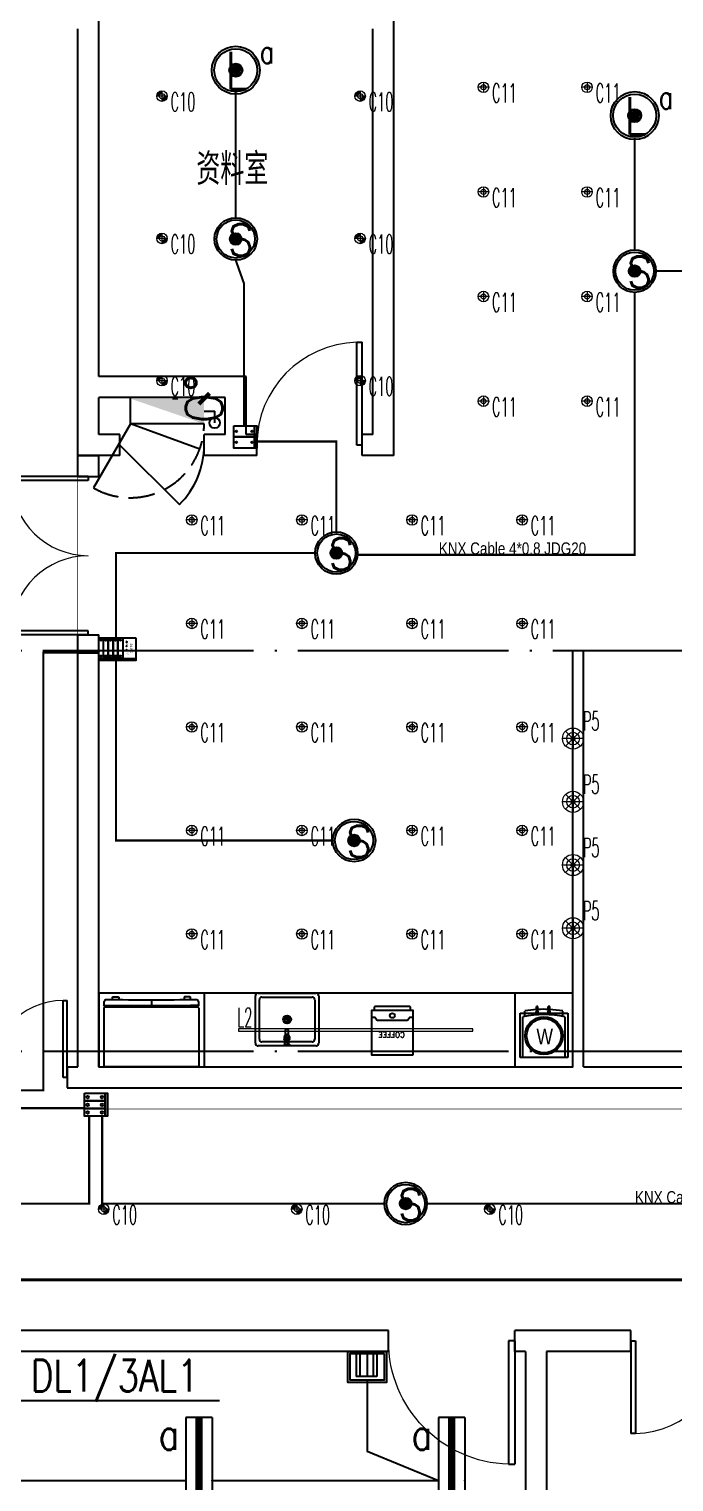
# Model space of a CAD drawing. Extents: x -621157 to 1764546, y -106808 to 741893.
# Drawn here: x 382012 to 388133, y 225912 to 239696 of the extents above; entities that cross this region are included whole.
import ezdxf
from ezdxf.enums import TextEntityAlignment as Align

# ---------------------------------------------------------------- set-up
doc = ezdxf.new("R2010")
doc.units = 0
doc.header["$LTSCALE"] = 1000
doc.header["$MEASUREMENT"] = 0
for name, pattern in [('XREF-A-101-平面图_t3$0$__DASH', [0.35, 0.25, -0.1]), ('XREF-A-101-平面图_t3$0$DASH', [0.35, 0.25, -0.1]), ('XREF-A-101-平面图_t3$0$DOTE', [2.42, 2, -0.2, 0.02, -0.2])]:
    doc.linetypes.add(name, pattern=pattern)
for name, color, linetype in [('0-底图', 7, 'Continuous'), ('abb-light', 7, 'Continuous'), ('EQUIP-照明', 3, 'Continuous'), ('KNX line', 3, 'Continuous'), ('L_ELEM', 40, 'Continuous'), ('OPPLE数据总线', 4, 'Continuous'), ('OPPLE智控', 6, 'Continuous'), ('push-button(abb)', 1, 'Continuous'), ('SIG_TEXT', 2, 'Continuous'), ('WIRE-控制', 6, 'Continuous'), ('WIRE-照明', 4, 'Continuous'), ('XREF-A-101-平面图_t3$0$A-DOTE', 8, 'Continuous'), ('XREF-A-101-平面图_t3$0$A-ROOM-CH', 8, 'Continuous'), ('XREF-A-101-平面图_t3$0$A-WALL', 8, 'Continuous'), ('XREF-A-101-平面图_t3$0$A-WINDOW', 8, 'Continuous'), ('XREF-A-101-平面图_t3$0$F-L-INF', 8, 'Continuous'), ('XREF-A-101-平面图_t3$0$I-WALL-GYPSUM', 8, 'Continuous'), ('XREF-A-101-平面图_t3$0$P-EQUIPMENT', 8, 'Continuous'), ('XREF-A-101-平面图_t3$0$水-尺寸', 8, 'Continuous'), ('控制系统', 6, 'Continuous')]:
    doc.layers.add(name, color=color, linetype=linetype)
doc.layers.add('LIGHT-INF', color=6, linetype='Continuous', lineweight=0)
doc.layers.add('弱电设备层', color=1, linetype='Continuous', lineweight=9)
doc.styles.add('_TEL_DIM', font='SIMPLEX', dxfattribs={"width": 0.8, "height": 3.5, "bigfont": 'HZTXT'})
doc.styles.add('arch_dim', font='arial.ttf', dxfattribs={"width": 0.8})
doc.styles.add('DIM_FONT', font='ROMANS', dxfattribs={"width": 0.8, "bigfont": 'HZDXC'})
doc.styles.add('INF DIM', font='SIMPLEX.SHX', dxfattribs={"width": 0.7, "bigfont": 'hztxt.shx'})
doc.styles.add('SC-25', font='simfang.ttf', dxfattribs={"height": 90})
doc.styles.get("Standard").update_dxf_attribs({"font": 'romans.shx', "bigfont": 'HZDXC.SHX'})
doc.styles.add('XREF-A-101-平面图_t3$0$-HZDXCROMANS', font='ROMANS.shx', dxfattribs={"bigfont": 'HZDXC.shx'})
doc.styles.add('XREF-A-101-平面图_t3$0$69F Layout plan$0$Standard', font='arial.ttf', dxfattribs={"width": 0.8})
doc.styles.add('XREF-A-101-平面图_t3$0$ROMANS', font='romans.shx')
doc.linetypes.add('Ground', pattern='A,0.75,-0.125,[135,sr.shx,S=0.1,R=0,X=-0.15,Y=0],0.125,-0.125', length=1.125)
doc.linetypes.add('LED', pattern='A,6,-3.5,["LED",Standard,S=2.54,R=0,X=-2.54,Y=-1.27],-4.8', length=14.3)
doc.dimstyles.get("Standard").update_dxf_attribs({"dimscale": 100, "dimtxt": 3.5, "dimasz": 1, "dimexe": 2.5, "dimexo": 3, "dimgap": 1.5, "dimtad": 1, "dimdec": 0, "dimzin": 0, "dimdsep": 46, "dimtxsty": 'Standard', "dimblk": 'ARCHTICK', "dimcen": 0.09, "dimadec": 0, "dimazin": 0, "dimtfac": 1, "dimtdec": 0, "dimtix": 1, "dimtmove": 2, "dimatfit": 3, "dimfxl": 0, "dimtolj": 1, "dimtzin": 0, "dimarcsym": 0})

# ---------------------------------------------------------------- blocks, each defined once
blk = doc.blocks.new('XREF-A-101-平面图_t3$0$ROOM')
at = {"layer": 'XREF-A-101-平面图_t3$0$A-ROOM-CH', "style": 'XREF-A-101-平面图_t3$0$-HZDXCROMANS', "width": 0.6}
for tag, p in [('中文房间名称', (0, -1000)), ('英文房间名称', (0, -1500))]:
    blk.add_attdef(tag, text='', height=300, dxfattribs=at).set_placement(p, align=Align.CENTER)
blk = doc.blocks.new('XREF-A-101-平面图_t3$0$轴网(3)')
at = {"layer": 'XREF-A-101-平面图_t3$0$A-DOTE', "linetype": 'XREF-A-101-平面图_t3$0$DOTE'}
for p, q in [((-3300, 33800), (69800, 33800)), ((-3300, 30000), (69800, 30000))]:
    blk.add_line(p, q, dxfattribs=at)
blk = doc.blocks.new('_ArchTick')
at = {"color": 0, "linetype": 'ByBlock', "const_width": 0.4}
blk.add_lwpolyline([(-0.5, -0.5), (0.5, 0.5)], dxfattribs=at)
blk = doc.blocks.new('*D25423')
at = {"layer": 'Defpoints', "color": 0}
blk.add_point((0, 0), dxfattribs=at)
blk.add_point((0, 0), dxfattribs=at)
blk.add_point((0, 0), dxfattribs=at)
blk.add_point((0, 0), dxfattribs=at)
at = {"layer": 'XREF-A-101-平面图_t3$0$水-尺寸', "color": 0, "linetype": 'ByBlock', "lineweight": -2}
blk.add_line((0, 300), (0, 250), dxfattribs=at)
blk.add_line((0, 300), (0, 250), dxfattribs=at)
blk.add_arc((0, 0), 0, 180, 180, dxfattribs=at)
at = {"layer": 'XREF-A-101-平面图_t3$0$水-尺寸', "color": 0, "linetype": 'ByBlock', "lineweight": -2, "xscale": 100, "yscale": 100, "zscale": 100}
for rotation in [90, 90.00000000000001]:
    blk.add_blockref('_ArchTick', (0, 0), dxfattribs=dict(at, rotation=rotation))
at = {"layer": 'XREF-A-101-平面图_t3$0$水-尺寸', "color": 0, "insert": (0, 0), "char_height": 350, "attachment_point": 5}
blk.add_mtext('\\A1;0%%d', dxfattribs=at)
blk = doc.blocks.new('XREF-A-101-平面图_t3$0$coffeemachine_PL-01')
blk.add_lwpolyline([(-195, 426), (195, 426), (195, 0), (-195, 0)], close=True)
at = {"color": 8}
blk.add_lwpolyline([(195, 64), (165, 64), (144, 93), (0, 93), (-144, 93), (-165, 64), (-195, 64)], dxfattribs=at)
blk.add_lwpolyline([(-172, 0), (-172, -26, 0.414214), (-162, -36), (162, -36, 0.414214), (172, -26), (172, 0)], format="xyb", dxfattribs=at)
blk.add_circle((0, 50), 22.5)
at = {"insert": (7, 233), "char_height": 50, "width": 870.54, "attachment_point": 5, "style": 'XREF-A-101-平面图_t3$0$ROMANS'}
blk.add_mtext('COFFEE', dxfattribs=at)
blk = doc.blocks.new('XREF-A-101-平面图_t3$0$A$C2C206FAC')
for p, q in [((0, 485), (400, 485)), ((0, 485), (0, 98)), ((400, 485), (400, 98)), ((20, 94), (20, 44)), ((148, 50), (145, 0)), ((145, 0), (160, 0)), ((148, 50), (150, 50)), ((155, 50), (157, 50)), ((157, 50), (160, 0)), ((260, 50), (257, 0)), ((257, 0), (272, 0)), ((260, 50), (262, 50)), ((267, 50), (269, 50)), ((269, 50), (272, 0)), ((380, 94), (380, 44))]:
    blk.add_line(p, q)
for centre, radius in [((200, 278), 179), ((200, 278), 164), ((153, 50), 2.6), ((265, 50), 2.6)]:
    blk.add_circle(centre, radius)
for centre, radius, start, end in [((200, 1084), 1006, 258.547, 281.4897), ((200, 1084), 1056, 260.1999, 267.1079), ((152, 54), 10.9, 296.6275, 243.5797), ((200, 1084), 1056, 267.7307, 273.2177), ((265, 54), 10.9, 296.6275, 243.5797), ((200, 1084), 1056, 273.8352, 279.8368)]:
    blk.add_arc(centre, radius, start, end)
at = {"insert": (1123, 210), "char_height": 150, "width": 1952.54, "attachment_point": 1, "rotation": 180, "style": 'XREF-A-101-平面图_t3$0$69F Layout plan$0$Standard'}
blk.add_mtext('\\pxi5.6747;W', dxfattribs=at)
blk = doc.blocks.new('XREF-A-101-平面图_t3$0$yuouioui')
at = {"linetype": 'XREF-A-101-平面图_t3$0$__DASH', "ltscale": 1000}
blk.add_lwpolyline([(300666, 20452), (301087, 20452), (301087, 20000), (300666, 20000)], close=True, dxfattribs=at)
at = {"linetype": 'XREF-A-101-平面图_t3$0$__DASH', "ltscale": 1000, "rotation": 89.98165643611132}
blk.add_blockref('XREF-A-101-平面图_t3$0$A$C2C206FAC', (301151, 20026), dxfattribs=at)
blk = doc.blocks.new('XREF-A-101-平面图_t3$0$Reflesh-900')
for p, q in [((450, 53), (-450, 53)), ((-450, 53), (-370, 53)), ((0, 0), (0, 53))]:
    blk.add_line(p, q)
for points in [[(-430, 64, -0.414214), (-450, 84), (-450, 634), (450, 634), (450, 84, -0.414214), (430, 64)], [(435, -1, 0.368203), (451, 19), (451, 53), (-449, 53), (-449, 19, 0.368203), (-432, -1, -0.001541)]]:
    blk.add_lwpolyline(points, format="xyb", close=True)
for points in [[(-370, -3), (-370, -24, 0.414214), (-365, -29), (-315, -29, 0.414214), (-310, -24), (-310, 0)], [(370, -3), (370, -24, -0.414214), (365, -29), (315, -29, -0.414214), (310, -24), (310, 0)]]:
    blk.add_lwpolyline(points, format="xyb")
blk = doc.blocks.new('XREF-A-101-平面图_t3$0$WashBasin')
at = {"color": 8}
for p, q in [((272, 500), (272, 495)), ((272, 495), (285, 486)), ((272, 495), (302, 495)), ((285, 486), (285, 464)), ((285, 486), (302, 486)), ((285, 454), (285, 440)), ((332, 495), (302, 495)), ((320, 486), (302, 486)), ((332, 495), (320, 486)), ((320, 486), (320, 464)), ((320, 454), (320, 440)), ((332, 500), (332, 495)), ((275, 250), (325, 250)), ((300, 225), (300, 275))]:
    blk.add_line(p, q, dxfattribs=at)
for points in [[(0, 25), (0, 475)], [(25, 500), (575, 500)], [(600, 475), (600, 25)], [(575, 0), (25, 0)]]:
    blk.add_lwpolyline(points)
for points in [[(38, 63), (38, 438)], [(63, 463), (538, 463)], [(563, 438), (563, 63)], [(538, 38), (63, 38)]]:
    blk.add_lwpolyline(points, dxfattribs=at)
for points in [[(302, 464), (285, 464, 1), (285, 454), (302, 454)], [(302, 464), (320, 464, -1), (320, 454), (302, 454)], [(316, 397), (316, 355, -1), (289, 355), (289, 397)]]:
    blk.add_lwpolyline(points, format="xyb", dxfattribs=at)
for centre, radius in [((302, 423), 4.51), ((300, 250), 37.5), ((300, 250), 25)]:
    blk.add_circle(centre, radius, dxfattribs=at)
for centre, start, end in [((22, 478), 81.8699, 188.1301), ((578, 478), 351.8699, 98.1301), ((22, 22), 171.8699, 278.1301), ((578, 22), 261.8699, 8.1301)]:
    blk.add_arc(centre, 22.1, start, end)
for centre, radius, start, end in [((59, 441), 22.1, 81.8699, 188.1301), ((280, 434), 6.65, 75.1582, 220.8774), ((334, 480), 77.3, 220.8774, 232.5424), ((302, 420), 26.9, 162.3089, 257.9711), ((308, 539), 102, 255.1582, 266.5866), ((302, 420), 26.9, 47.1315, 132.7667), ((277, 406), 15.5, 3.2094, 52.5424), ((296, 539), 102, 273.4134, 284.8418), ((302, 420), 26.9, 282.4857, 17.3853), ((327, 406), 15.5, 127.4576, 176.7906), ((270, 480), 77.3, 307.4576, 319.1226), ((324, 434), 6.65, 319.1226, 104.8418), ((541, 441), 22.1, 351.8699, 98.1301), ((335, 410), 42.5, 183.2094, 198.0112), ((302, 399), 7.35, 198.0112, 271.9664), ((302, 399), 7.35, 268.0336, 341.9888), ((269, 410), 42.5, 341.9888, 356.7906), ((59, 59), 22.1, 171.8699, 278.1301), ((541, 59), 22.1, 261.8699, 8.1301)]:
    blk.add_arc(centre, radius, start, end, dxfattribs=at)
blk = doc.blocks.new('XREF-A-101-平面图_t3$0$G$CD62491EA')
at = {"layer": 'XREF-A-101-平面图_t3$0$F-L-INF', "ltscale": 0.15}
for points in [[(0, 700), (0, 0), (4500, 0), (4500, 700)], [(3950, 0), (4500, 0), (4500, 700), (3950, 700)]]:
    blk.add_lwpolyline(points, close=True, dxfattribs=at)
blk.add_lwpolyline([(1000, 700), (1000, 0)], dxfattribs=at)
for name, p, rotation in [('XREF-A-101-平面图_t3$0$WashBasin', (2087, 700), 180), ('XREF-A-101-平面图_t3$0$Reflesh-900', (500, 634), 180), ('XREF-A-101-平面图_t3$0$coffeemachine_PL-01', (2786, 537), 180), ('XREF-A-101-平面图_t3$0$yuouioui', (24451, -300577), 90)]:
    blk.add_blockref(name, p, dxfattribs=dict(at, rotation=rotation))
blk = doc.blocks.new('XREF-A-101-平面图_t3$0$DOOR2DLIB$SYSLIB$00000108')
at = {"color": 0}
for p, q in [((-0.5, 0), (-0.5, 0.4875)), ((-0.475, 0.4875), (-0.5, 0.4875)), ((-0.475, 0), (-0.475, 0.4875)), ((0.475, 0), (0.475, 0.4875)), ((0.475, 0.4875), (0.5, 0.4875)), ((0.5, 0), (0.5, 0.4875)), ((-0.5, 0), (-0.475, 0)), ((0.5, 0), (0.475, 0))]:
    blk.add_line(p, q, dxfattribs=at)
at = {"color": 0, "lineweight": 13}
for centre, start, end in [((-0.4875, 0), 0, 88.53072), ((0.4875, 0), 91.46928, 180)]:
    blk.add_arc(centre, 0.4875, start, end, dxfattribs=at)
blk = doc.blocks.new('XREF-A-101-平面图_t3$0$DOOR2DLIB$SYSLIB$00000107')
at = {"color": 0}
for p, q in [((0.45, 0.975), (0.5, 0.975)), ((0.45, 0), (0.45, 0.975)), ((0.5, 0), (0.5, 0.975)), ((0.5, 0), (0.45, 0))]:
    blk.add_line(p, q, dxfattribs=at)
at = {"color": 0, "lineweight": 13}
blk.add_arc((0.475, 0), 0.975, 91.4693, 180, dxfattribs=at)
blk = doc.blocks.new('XREF-A-101-平面图_t3$0$DOOR2DLIB$SYSLIB$00000101')
at = {"color": 0}
blk.add_line((0.5, 0), (-0.207, 0.707), dxfattribs=at)
blk.add_arc((0.5, 0), 1, 135, 180, dxfattribs=at)
blk = doc.blocks.new('G$C3816A8C5')
at = {"layer": '弱电设备层', "lineweight": -3}
for p, q in [((-114, 25), (-114, 298)), ((-114, 298), (129, 298)), ((-72, 25), (-72, 298)), ((1, 25), (1, 298)), ((87, 25), (87, 298)), ((129, 25), (129, 298))]:
    blk.add_line(p, q, dxfattribs=at)
for points in [[(-228, 0), (-228, 368), (228, 368), (228, 0)], [(-200, 25), (-200, 341), (202, 341), (202, 25)]]:
    blk.add_lwpolyline(points, close=True, dxfattribs=at)
blk = doc.blocks.new('$equip_U$00000103(3T96GD2-PC)')
for p, q in [((-1.2, 0.25), (1.2, 0.25)), ((-1.2, 0.25), (-1.2, -0.25)), ((1.2, 0.25), (1.2, -0.25)), ((-1.2, -0.25), (1.2, -0.25))]:
    blk.add_line(p, q)
at = {"const_width": 0.14}
blk.add_lwpolyline([(-1.2, 0), (1.2, 0)], dxfattribs=at)
for p in [(-1.2, 0), (0, 0.25), (1.2, 0), (0, -0.25)]:
    blk.add_point(p)
at = {"color": 7, "style": '_TEL_DIM', "flags": 1}
for tag in ['A', 'REMARK']:
    blk.add_attdef(tag, text='', height=0.00002, dxfattribs=at).set_placement((0, 0), align=Align.MIDDLE_CENTER)
blk = doc.blocks.new('$equip_U$00000113(3T96GD2-PC)')
blk.add_blockref('$equip_U$00000103(3T96GD2-PC)', (0, 0))
at = {"color": 7, "style": '_TEL_DIM', "flags": 1}
for tag in ['A', 'REMARK']:
    blk.add_attdef(tag, text='', height=0.00002, dxfattribs=at).set_placement((0, 0), align=Align.MIDDLE_CENTER)
blk = doc.blocks.new('$equip_U$00000128(7WHLKQ2-PC)')
blk.add_blockref('$equip_U$00000113(3T96GD2-PC)', (0, 0))
at = {"color": 7, "style": '_TEL_DIM', "flags": 1}
blk.add_attdef('A', text='', height=0.00002, dxfattribs=at).set_placement((0, 0), align=Align.MIDDLE_CENTER)
blk = doc.blocks.new('A$C73fae208')
for points in [[(100, 0), (-100, 0)], [(-71, 71), (71, -71)], [(71, 71), (-71, -71)], [(0, 100), (0, -100)]]:
    blk.add_lwpolyline(points)
for radius in [100, 60, 20]:
    blk.add_circle((0, 0), radius)
at = {"style": 'INF DIM', "width": 0.5}
blk.add_text('P5', height=180, dxfattribs=at).set_placement((93, 76))
blk = doc.blocks.new('A$C8937094a')
at = {"color": 8}
for points in [[(50, 0), (-50, 0)], [(0, 50), (0, -50)]]:
    blk.add_lwpolyline(points, dxfattribs=at)
blk.add_circle((0, 0), 50)
blk.add_circle((0, 0), 24.5, dxfattribs=at)
at = {"style": 'INF DIM', "width": 0.5}
blk.add_text('C11', height=180, dxfattribs=at).set_placement((81, -144))
blk = doc.blocks.new('*U24686')
h = blk.add_hatch(color=8)
h.dxf.hatch_style = 1
h.paths.add_polyline_path([(-50, 0), (-24, 0, -0.414214), (0, 24), (0, 50, 0.414214)])
h.paths.add_polyline_path([(0, -24), (0, -50, 0.414214), (50, 0), (24, 0, -0.414214)])
at = {"color": 8}
for points in [[(50, 0), (-50, 0)], [(0, 50), (0, -50)]]:
    blk.add_lwpolyline(points, dxfattribs=at)
blk.add_circle((0, 0), 50)
blk.add_circle((0, 0), 24.5, dxfattribs=at)
at = {"style": 'INF DIM', "width": 0.5}
blk.add_text('C10', height=180, dxfattribs=at).set_placement((81, -144))
blk = doc.blocks.new('G$CB0A4FAF5')
at = {"layer": 'LIGHT-INF', "color": 6, "linetype": 'LED', "ltscale": 0.05, "const_width": 5}
for points in [[(11550, -10150), (11550, -300)], [(5600, -10200), (9150, -10200), (9150, -10550), (57750, -10550), (57750, -10200), (62600, -10200), (62600, -4500)]]:
    blk.add_lwpolyline(points, dxfattribs=at)
at = {"layer": 'LIGHT-INF', "color": 6}
blk.add_lwpolyline([(13075, -9790), (13075, -9810), (15300, -9810), (15300, -9790)], close=True, dxfattribs=at)
for name, p in [('A$C8937094a', (15401, -856)), ('A$C8937094a', (16384, -856)), ('*U24686', (12350, -940)), ('*U24686', (14230, -940)), ('A$C8937094a', (15401, -1849)), ('A$C8937094a', (16384, -1849)), ('*U24686', (12350, -2290)), ('*U24686', (14230, -2290)), ('A$C8937094a', (15401, -2841)), ('A$C8937094a', (16384, -2841)), ('*U24686', (12350, -3640)), ('*U24686', (14230, -3640)), ('A$C8937094a', (15401, -3834)), ('A$C8937094a', (16384, -3834)), ('A$C8937094a', (12633, -4961)), ('A$C8937094a', (13678, -4961)), ('A$C8937094a', (14723, -4961)), ('A$C8937094a', (15768, -4961)), ('A$C8937094a', (12633, -5943)), ('A$C8937094a', (13678, -5943)), ('A$C8937094a', (14723, -5943)), ('A$C8937094a', (15768, -5943)), ('A$C8937094a', (12633, -6925)), ('A$C8937094a', (13678, -6925)), ('A$C8937094a', (14723, -6925)), ('A$C8937094a', (15768, -6925)), ('A$C73fae208', (16251, -7035)), ('A$C73fae208', (16251, -7635)), ('A$C8937094a', (12633, -7907)), ('A$C8937094a', (13678, -7907)), ('A$C8937094a', (14723, -7907)), ('A$C8937094a', (15768, -7907)), ('A$C73fae208', (16251, -8235)), ('A$C73fae208', (16251, -8835)), ('A$C8937094a', (12633, -8889)), ('A$C8937094a', (13678, -8889)), ('A$C8937094a', (14723, -8889)), ('A$C8937094a', (15768, -8889)), ('*U24686', (11797, -11500)), ('*U24686', (13629, -11500)), ('*U24686', (15461, -11500))]:
    blk.add_blockref(name, p, dxfattribs=at)
at = {"layer": 'LIGHT-INF', "color": 6, "style": 'INF DIM', "width": 0.5}
blk.add_text('L2', height=180, dxfattribs=at).set_placement((13064, -9771))
blk = doc.blocks.new('照度传感器')
at = {"layer": 'OPPLE智控'}
for p, q in [((986081, -84520), (985981, -84562)), ((985981, -84520), (986081, -84562)), ((985992, -84502), (986069, -84579)), ((986069, -84502), (985992, -84579)), ((986010, -84490), (986052, -84591)), ((986052, -84490), (986010, -84591)), ((986031, -84486), (986031, -84595)), ((986085, -84541), (985976, -84541))]:
    blk.add_line(p, q, dxfattribs=at)
for radius in [225, 202, 62, 54.4]:
    blk.add_circle((986031, -84541), radius, dxfattribs=at)
at = {"layer": 'OPPLE智控', "color": 7, "style": '_TEL_DIM', "width": 0.8}
blk.add_text('L', height=350, dxfattribs=at).set_placement((985938, -84718))
at = {"layer": 'SIG_TEXT', "style": 'DIM_FONT', "width": 0.75}
blk.add_text('a', height=223, dxfattribs=at).set_placement((986257, -84479))
blk = doc.blocks.new('804')
at = {"layer": '控制系统'}
for p, q in [((27.2, 0), (-27.2, 0)), ((25.1, 10.4), (-25.1, -10.4)), ((-25.1, 10.4), (25.1, -10.4)), ((-19.2, 19.2), (19.2, -19.2)), ((19.2, 19.2), (-19.2, -19.2)), ((-10.4, 25.1), (10.4, -25.1)), ((10.4, 25.1), (-10.4, -25.1)), ((0, 27.2), (0, -27.2))]:
    blk.add_line(p, q, dxfattribs=at)
for radius in [112.4, 100.9, 31, 27.2]:
    blk.add_circle((0, 0), radius, dxfattribs=at)
at = {"color": 7, "style": '_TEL_DIM', "width": 0.8}
blk.add_text('s', height=250, dxfattribs=at).set_placement((-46.3, -88.8))
blk = doc.blocks.new('42')
at = {"color": 0}
for points in [[(0, 1256), (1246, 1256), (1246, 0), (0, 0)], [(0, 1256), (1128, 1256), (1128, 832), (0, 832)], [(0, 832), (1128, 832), (1128, 417), (0, 417)], [(1128, 1256), (1246, 1256), (1246, 0), (1128, 0)], [(0, 417), (1128, 417), (1128, 0), (0, 0)]]:
    blk.add_lwpolyline(points, close=True, dxfattribs=at)
for centre in [(170, 1044), (958, 1044), (170, 619), (170, 205), (958, 619), (958, 205)]:
    blk.add_circle(centre, 68, dxfattribs=at)
blk = doc.blocks.new('95')
at = {"color": 0}
for points in [[(0, 1977), (2007, 1977), (2007, 0), (0, 0)], [(0, 1977), (1807, 1977), (1807, 1002), (0, 1002)], [(1807, 1977), (2007, 1977), (2007, 0), (1807, 0)], [(0, 1002), (1807, 1002), (1807, 0), (0, 0)]]:
    blk.add_lwpolyline(points, close=True, dxfattribs=at)
for centre in [(214, 1489), (1592, 1489), (214, 514), (1592, 514)]:
    blk.add_circle(centre, 68, dxfattribs=at)
blk = doc.blocks.new('A$C5C940A98')
at = {"layer": 'abb-light'}
h = blk.add_hatch(dxfattribs=at)
h.set_pattern_fill('AR-SAND', color=0, style=0)
h.set_pattern_definition([(37.5, (-341033.5876, -432534.711), (-0.062993358, 1.926823769), [0, -1.52, 0, -1.7, 0, -1.625]), (7.5, (-341033.5876, -432534.711), (1.769776705, 2.822146065), [0, -0.82, 0, -1.37, 0, -0.525]), (327.5, (-341034.8176, -432534.711), (3.114141862, 0.0056590535), [0, -0.5, 0, -1.8, 0, -2.35]), (317.5, (-341034.8176, -432534.711), (3.006126605, 0.877675565), [0, -0.25, 0, -1.18, 0, -1.35])])
h.paths.add_polyline_path([(0.4, 2), (0.4, 2.4), (0.8, 2.4), (0.8, 2), (1.2, 2), (1.2, 1), (1, 1), (1, 0), (0.7, 0), (0.7, 1), (0.5, 1), (0.5, 0), (0.2, 0), (0.2, 1), (0, 1), (0, 2)])
at = {"layer": 'abb-light', "color": 0}
for p, q in [((0.4, 2), (0, 2)), ((0, 2), (0, 1)), ((0, 1), (0.2, 1)), ((0.2, 1), (0.2, 0)), ((0.2, 0), (0.5, 0)), ((0.4, 2), (0.4, 2.4)), ((0.4, 2.4), (0.8, 2.4)), ((0.5, 1), (0.5, 0)), ((0.5, 1), (0.7, 1)), ((0.7, 1), (0.7, 0)), ((0.7, 0), (1, 0)), ((0.8, 2.4), (0.8, 2)), ((0.8, 2), (1.2, 2)), ((1.2, 1), (1, 1)), ((1, 1), (1, 0)), ((1.2, 2), (1.2, 1))]:
    blk.add_line(p, q, dxfattribs=at)
blk = doc.blocks.new('新')
at = {"layer": 'push-button(abb)'}
h = blk.add_hatch(dxfattribs=at)
h.set_pattern_fill('AR-SAND', color=0, scale=0.156714, style=0)
h.set_pattern_definition([(37.5, (-5343464.5088, -6776330.62397), (-0.009871945873, 0.3019604054384), [0, -0.238205394623, 0, -0.2664139281965, 0, -0.254660372541]), (7.5, (-5343464.5088, -6776330.62397), (0.277348920048, 0.442270011284), [0, -0.128505541836, 0, -0.214698283311, 0, -0.08227488959]), (327.5, (-5343464.70156, -6776330.62397), (0.488029862559, 0.000886853343), [0, -0.078357037705, 0, -0.2820853357375, 0, -0.368278077213]), (317.5, (-5343464.70156, -6776330.62397), (0.4711023514, 0.137544114668), [0, -0.0391785188524, 0, -0.1849226089835, 0, -0.211564001803])])
edge = h.paths.add_edge_path()
edge.add_line((952, 2132), (952, 2139))
edge = h.paths.add_edge_path()
edge.add_line((952, 2139), (958, 2139))
edge = h.paths.add_edge_path()
edge.add_line((958, 2139), (958, 2132))
edge = h.paths.add_edge_path()
edge.add_line((958, 2132), (964, 2132))
edge = h.paths.add_edge_path()
edge.add_line((964, 2132), (964, 2117))
edge = h.paths.add_edge_path()
edge.add_line((964, 2117), (961, 2117))
edge = h.paths.add_edge_path()
edge.add_line((961, 2117), (961, 2101))
edge = h.paths.add_edge_path()
edge.add_line((952, 2132), (946, 2132))
edge = h.paths.add_edge_path()
edge.add_line((946, 2132), (946, 2117))
edge = h.paths.add_edge_path()
edge.add_line((946, 2117), (949, 2117))
edge = h.paths.add_edge_path()
edge.add_line((949, 2117), (949, 2101))
edge = h.paths.add_edge_path()
edge.add_line((949, 2101), (953, 2101))
edge = h.paths.add_edge_path()
edge.add_line((957, 2101), (961, 2101))
edge = h.paths.add_edge_path()
edge.add_line((953, 2117), (953, 2101))
edge = h.paths.add_edge_path()
edge.add_line((957, 2117), (957, 2101))
edge = h.paths.add_edge_path()
edge.add_line((953, 2117), (957, 2117))
at = {"color": 0}
for p, q in [((1625, 2699), (1659, 2735)), ((1628, 2474), (1662, 2438)), ((1659, 2735), (1693, 2699)), ((1662, 2438), (1696, 2474))]:
    blk.add_line(p, q, dxfattribs=at)
for points in [[(0, 2826), (1750, 2826), (1750, 0), (0, 0)], [(1581, 2826), (1750, 2826), (1750, 0), (1581, 0)], [(1581, 2826), (1750, 2826), (1750, 2578), (1581, 2578)], [(1581, 2578), (1750, 2578), (1750, 2333), (1581, 2333)], [(1581, 2333), (1750, 2333), (1750, 2084), (1581, 2084)], [(0, 1844), (1581, 1844), (1581, 1462), (0, 1462)], [(0, 1462), (1581, 1462), (1581, 1096), (0, 1096)], [(1581, 2084), (1750, 2084), (1750, 1844), (1581, 1844)], [(1631, 1983), (1697, 1983), (1697, 1976), (1631, 1976)], [(1631, 1964), (1697, 1964), (1697, 1957), (1631, 1957)], [(1631, 1942), (1697, 1942), (1697, 1935), (1631, 1935)], [(0, 1096), (1581, 1096), (1581, 731), (0, 731)], [(0, 731), (1581, 731), (1581, 365), (0, 365)]]:
    blk.add_lwpolyline(points, close=True, dxfattribs=at)
for points in [[(1693, 2699), (1625, 2699)], [(1628, 2474), (1696, 2474)]]:
    blk.add_lwpolyline(points, dxfattribs=at)
for centre in [(169, 1653), (169, 1271), (1412, 1653), (1412, 1271), (169, 905), (169, 540), (169, 173), (1412, 905), (1412, 540), (1412, 173)]:
    blk.add_circle(centre, 68, dxfattribs=at)
for centre, radius, start, end in [((1626, 2207), 39.8, 25.42439, 115.78757), ((1645, 2260), 40, 205.55465, 295.39802), ((1688, 2194), 39.6, 131.50296, 226.45611), ((1634, 2195), 39.8, 311.77933, 46.03585), ((1668, 2263), 39.8, 261.07263, 350.71152), ((1701, 2218), 39.8, 81.07263, 170.70804), ((283, 2118), 39.8, 25.42439, 115.78757), ((302, 2171), 40, 205.55465, 295.39802), ((345, 2106), 39.6, 131.50296, 226.45611), ((292, 2107), 39.8, 311.77933, 46.03585), ((358, 2129), 39.8, 81.07263, 170.70804), ((325, 2175), 39.8, 261.07263, 350.71152)]:
    blk.add_arc(centre, radius, start, end, dxfattribs=at)
at = {"layer": 'push-button(abb)', "color": 0}
for p, q in [((610, 2093), (653, 2093)), ((954, 2158), (917, 2121)), ((917, 2121), (930, 2121)), ((917, 2121), (930, 2121)), ((930, 2121), (930, 2094)), ((930, 2094), (978, 2094)), ((954, 2158), (958, 2154)), ((958, 2154), (958, 2158)), ((958, 2158), (969, 2158)), ((969, 2158), (969, 2143)), ((969, 2143), (991, 2121)), ((978, 2121), (991, 2121)), ((991, 2121), (978, 2121)), ((978, 2121), (978, 2094))]:
    blk.add_line(p, q, dxfattribs=at)
at = {"layer": 'push-button(abb)', "color": 0, "start_tangent": (-0.629293, -0.926018), "end_tangent": (-0.9514338, -0.4057497)}
for points in [[(612, 2161), (605, 2146), (612, 2134), (625, 2113), (622, 2102), (615, 2098)], [(626, 2161), (619, 2146), (626, 2134), (639, 2113), (636, 2102), (629, 2098)], [(641, 2161), (634, 2146), (641, 2134), (654, 2113), (651, 2102), (644, 2098)]]:
    blk.add_spline(points, degree=3, dxfattribs=at)
at = {"layer": 'push-button(abb)', "color": 0, "xscale": 15.67140754127548, "yscale": 15.67140754127548, "zscale": 15.67140754127548}
blk.add_blockref('A$C5C940A98', (946, 2101), dxfattribs=at)
at = {"layer": 'push-button(abb)', "color": 0, "attachment_point": 5, "style": 'SC-25'}
for s, insert, char_height, width in [('{\\fArial|b0|i0|c0|p34;FAN}', (338, 2226), 42.31, 465.44), ('{\\fArial|b0|i0|c0|p34;24.8\\fArial|b0|i0|c134|p34;%%D\\fArial|b0|i0|c0|p34;C}', (807, 2483), 169.77, 933.75), ('{\\fArial|b0|i0|c0|p34;OP.STATE}', (618, 2226), 42.31, 465.44), ('{\\fArial|b0|i0|c0|p34;MODE}', (951, 2226), 42.31, 465.44), ('{\\fArial|b0|i0|c0|p34;PM2.5}', (1226, 2230), 42.31, 465.44), ('{\\fArial|b0|i0|c0|p34;24.8\\fArial|b0|i0|c134|p34;%%D\\fArial|b0|i0|c0|p34;C}', (1227, 2131), 34.48, 189.62)]:
    blk.add_mtext(s, dxfattribs=dict(at, insert=insert, char_height=char_height, width=width))
blk = doc.blocks.new('G$CF7DB2EDD')
at = {"layer": 'KNX line', "ltscale": 73.427512, "const_width": 20}
for points in [[(12950, -1993), (12950, -795)], [(16736, -2298), (16736, -1237)], [(13029, -3967), (13029, -2620), (12950, -2397)], [(16938, -2500), (20257, -2500)], [(14106, -5192), (16736, -5192), (16736, -2702)], [(13905, -4973), (13905, -4117), (13149, -4117)], [(11813, -5979), (11813, -5175), (13703, -5175)], [(10582, -10272), (11124, -10272), (11124, -6120), (11650, -6122)], [(11813, -6195), (11813, -7902), (13871, -7902)], [(11515, -10442), (10475, -10442), (10475, -7397)], [(7565, -11347), (11559, -11347), (11559, -10518)], [(11682, -10518), (11682, -11347), (14362, -11347)], [(14765, -11347), (21562, -11347)]]:
    blk.add_lwpolyline(points, dxfattribs=at)
at = {"color": 0, "xscale": 0.1075982883224435, "yscale": 0.1075982883224435, "zscale": 0.1075982883224435}
blk.add_blockref('95', (12933, -4180), dxfattribs=at)
at = {"xscale": 0.1240072390067536, "yscale": 0.1240072390067536, "zscale": 0.1240072390067536, "rotation": 270}
blk.add_blockref('新', (11650, -5979), dxfattribs=at)
at = {"xscale": 0.1736934844650509, "yscale": 0.1736934844650509, "zscale": 0.1736934844650509}
blk.add_blockref('42', (11515, -10518), dxfattribs=at)
at = {"layer": 'L_ELEM', "xscale": 1.795252225519288, "yscale": 1.795252225519288, "zscale": 1.795252225519288}
for p in [(12950, -2195), (16736, -2500), (13905, -5175), (14073, -7902), (14563, -11347)]:
    blk.add_blockref('804', p, dxfattribs=at)
at = {"layer": 'OPPLE数据总线', "xscale": 1.011, "yscale": 1.011, "zscale": 1.011}
for p in [(-983927, 84877), (-980141, 84446)]:
    blk.add_blockref('照度传感器', p, dxfattribs=at)
at = {"layer": 'KNX line', "char_height": 114.29, "width": 1395.51, "attachment_point": 1, "style": 'arch_dim'}
for insert in [(14877, -5074), (16739, -11229)]:
    blk.add_mtext('KNX Cable 4*0.8 JDG20', dxfattribs=dict(at, insert=insert))
blk = doc.blocks.new('XREF-A-101-平面图_t3$0$单出口消火栓新')
for p, q in [((-240, 700), (-846.2, 1050)), ((-479.4, 42.2), (-240, 700)), ((-240, 0), (-240, 700)), ((-240, 700), (0, 700))]:
    blk.add_line(p, q)
at = {"color": 0, "linetype": 'XREF-A-101-平面图_t3$0$DASH'}
blk.add_arc((-240, 700), 700, 150, 270, dxfattribs=at)
blk.add_solid([(-240, 0), (0, 0), (0, 700)])
at = {"layer": 'XREF-A-101-平面图_t3$0$水-尺寸', "linetype": 'ByBlock'}
dim = blk.add_angular_dim_3p(base=(0, 0), center=(0, 0), p1=(0, 0), p2=(0, 0), dimstyle='Standard', dxfattribs=at)
dim.commit()
dim.dimension.update_dxf_attribs({"geometry": '*D25423', "text_midpoint": (0, 0)})
blk = doc.blocks.new('XREF-A-101-平面图_t3$0$G$C646F86AA')
at = {"layer": 'XREF-A-101-平面图_t3$0$P-EQUIPMENT', "color": 10}
for p in [(12750, 236070), (12850, 235960)]:
    blk.add_line(p, (12850, 236070), dxfattribs=at)
at = {"layer": 'XREF-A-101-平面图_t3$0$P-EQUIPMENT'}
blk.add_circle((12850, 235960), 50, dxfattribs=at)
at = {"layer": 'XREF-A-101-平面图_t3$0$P-EQUIPMENT', "rotation": 90.00000000000001}
blk.add_blockref('XREF-A-101-平面图_t3$0$单出口消火栓新', (12750, 236190), dxfattribs=at)
blk = doc.blocks.new('XREF-A-101-平面图_t3')
at = {"layer": 'XREF-A-101-平面图_t3$0$A-WALL'}
for p, q in [((211750, 236400), (211750, 239900)), ((214550, 235650), (214550, 239900)), ((211550, 236300), (211550, 239700)), ((214350, 235850), (214350, 239700)), ((211550, 235650), (211550, 236300)), ((213150, 236400), (211750, 236400)), ((213150, 235850), (213150, 236400)), ((212950, 236200), (211750, 236200)), ((211750, 235850), (211750, 236200)), ((212950, 235850), (212950, 236200)), ((211950, 235850), (211750, 235850)), ((212950, 235850), (212750, 235850)), ((213250, 235850), (213150, 235850)), ((214350, 235850), (214250, 235850)), ((211950, 235650), (211550, 235650)), ((213050, 235650), (212750, 235650)), ((213250, 235650), (213050, 235650)), ((214550, 235650), (214250, 235650)), ((214500, 227350), (210800, 227350)), ((215900, 227350), (215700, 227350)), ((216800, 227350), (215900, 227350)), ((214500, 227150), (210900, 227150)), ((215800, 227150), (215700, 227150)), ((215800, 227150), (215800, 219850)), ((216800, 227150), (216000, 227150)), ((216000, 227150), (216000, 219750))]:
    blk.add_line(p, q, dxfattribs=at)
for points in [[(211950, 235650), (211950, 235850)], [(212750, 235650), (212750, 235850)], [(213250, 235650), (213250, 235850)], [(214250, 235650), (214250, 235850)], [(214500, 227150), (214500, 227350)], [(215700, 227150), (215700, 227350)], [(216800, 227150), (216800, 227350)]]:
    blk.add_lwpolyline(points, dxfattribs=at)
at = {"layer": 'XREF-A-101-平面图_t3$0$I-WALL-GYPSUM'}
for p, q in [((211550, 235450), (211550, 235650)), ((211550, 235650), (211750, 235650)), ((211750, 235450), (211750, 235650)), ((211550, 229850), (211550, 233950)), ((211750, 229850), (211750, 233950)), ((216250, 229850), (216250, 233800)), ((216250, 233800), (216350, 233800)), ((216350, 229850), (216350, 233800)), ((211450, 229850), (211550, 229850)), ((211750, 229850), (216250, 229850)), ((216350, 229850), (217350, 229850)), ((211450, 229650), (211650, 229650)), ((211650, 229650), (216300, 229650)), ((216300, 229650), (217400, 229650))]:
    blk.add_line(p, q, dxfattribs=at)
for points in [[(211550, 235450), (211750, 235450)], [(211550, 233950), (211750, 233950)], [(211450, 229850), (211450, 229650)]]:
    blk.add_lwpolyline(points, dxfattribs=at)
for name, p in [('XREF-A-101-平面图_t3$0$G$C646F86AA', (200000, 0)), ('XREF-A-101-平面图_t3$0$G$C646F86AA', (200000, 0)), ('XREF-A-101-平面图_t3$0$G$CD62491EA', (211750, 229850))]:
    blk.add_blockref(name, p)
at = {"layer": 'XREF-A-101-平面图_t3$0$A-DOTE'}
blk.add_blockref('XREF-A-101-平面图_t3$0$轴网(3)', (200000, 200000), dxfattribs=at)
at = {"layer": 'XREF-A-101-平面图_t3$0$A-ROOM-CH'}
ref = blk.add_blockref('XREF-A-101-平面图_t3$0$ROOM', (213018, 239218), dxfattribs=at)
ref.add_attrib('中文房间名称', '资料室', dxfattribs={"height": 300, "style": 'XREF-A-101-平面图_t3$0$-HZDXCROMANS', "width": 0.8}).set_placement((213018, 238218), align=Align.CENTER)
at = {"layer": 'XREF-A-101-平面图_t3$0$A-WINDOW'}
for name, p, xscale, yscale, zscale, rotation in [('XREF-A-101-平面图_t3$0$DOOR2DLIB$SYSLIB$00000107', (213750, 235750), -1000, -1000, -1000, 180), ('XREF-A-101-平面图_t3$0$DOOR2DLIB$SYSLIB$00000101', (212350, 235750), 800, 800, 800, 180), ('XREF-A-101-平面图_t3$0$DOOR2DLIB$SYSLIB$00000108', (211650, 234700), 1500, 1500, 1500, 90), ('XREF-A-101-平面图_t3$0$DOOR2DLIB$SYSLIB$00000107', (215100, 227250), -1200, 1200, -1200, 180), ('XREF-A-101-平面图_t3$0$DOOR2DLIB$SYSLIB$00000108', (217700, 227250), 1800, 1800, 1800, 180)]:
    blk.add_blockref(name, p, dxfattribs=dict(at, xscale=xscale, yscale=yscale, zscale=zscale, rotation=rotation))
at = {"layer": 'XREF-A-101-平面图_t3$0$A-WINDOW', "xscale": 1500, "yscale": 1500, "zscale": 1500}
blk.add_blockref('XREF-A-101-平面图_t3$0$DOOR2DLIB$SYSLIB$00000108', (210700, 229750), dxfattribs=at)

msp = doc.modelspace()

# ---------------------------------------------------------------- block references
at = {"layer": '0-底图'}
msp.add_blockref('XREF-A-101-平面图_t3', (170924, 0), dxfattribs=at)

# ---------------------------------------------------------------- next in the draw order: linework, layer by layer
at = {"layer": 'SIG_TEXT'}
msp.add_lwpolyline([(381224, 226685), (383821, 226685)], dxfattribs=at)
at = {"layer": 'WIRE-控制', "linetype": 'Ground', "const_width": 30}
msp.add_lwpolyline([(376439, 234062), (374068, 234062, 0.414214), (374018, 234012), (374018, 227880, 0.414214), (374068, 227830), (432897, 227830)], format="xyb", dxfattribs=at)
at = {"layer": 'WIRE-控制', "linetype": 'Ground'}
for points in [[(385221, 226877), (385221, 226204), (385899, 225925)], [(381349, 225925), (383499, 225925)], [(383749, 225925), (385899, 225925)]]:
    msp.add_lwpolyline(points, dxfattribs=at)

# ---------------------------------------------------------------- next in the draw order: block references
at = {"layer": 'EQUIP-照明', "color": 1, "xscale": 0.8, "yscale": 0.8, "zscale": 0.8, "rotation": 180}
msp.add_blockref('G$C3816A8C5', (385221, 227150), dxfattribs=at)
at = {"layer": 'EQUIP-照明', "xscale": 500.0000000023283, "yscale": 500.0000000022701, "zscale": 500.0000000022737, "rotation": 270}
for p in [(383624, 225925), (386024, 225925)]:
    msp.add_blockref('$equip_U$00000128(7WHLKQ2-PC)', p, dxfattribs=at)

# ---------------------------------------------------------------- next in the draw order: texts
at = {"layer": 'SIG_TEXT', "color": 2, "style": 'DIM_FONT', "width": 0.8}
msp.add_text('DL1/3AL1', height=300, dxfattribs=at).set_placement((383623, 226771), align=Align.RIGHT)
at = {"layer": 'SIG_TEXT', "style": 'DIM_FONT', "width": 0.8}
for p in [(383243, 226216, -672), (385643, 226216, -672)]:
    msp.add_text('a', height=300, dxfattribs=at).set_placement(p)

# ---------------------------------------------------------------- next in the draw order: block references
at = {"layer": 'WIRE-照明'}
msp.add_blockref('G$CB0A4FAF5', (370924, 240000), dxfattribs=at)

# ---------------------------------------------------------------- next in the draw order: block references
msp.add_blockref('G$CF7DB2EDD', (371024, 239900), dxfattribs=at)

doc.saveas('drawing.dxf')
